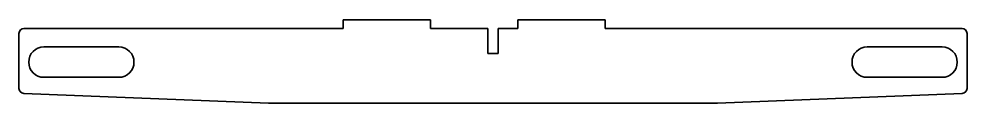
# Model space of a CAD drawing. Header units: millimetres. Extents: x 0 to 380, y 0 to 33.
import ezdxf

# ---------------------------------------------------------------- set-up
doc = ezdxf.new("R2010")
doc.units = ezdxf.units.MM
doc.layers.add('SIMUMAK Visible (ISO)', color=7, linetype='Continuous', lineweight=35)

# ---------------------------------------------------------------- blocks, each defined once
blk = doc.blocks.new('SIL-026-CIAS-01_Sheet_4_SIL-026-CIAS-01')
at = {"layer": 'SIMUMAK Visible (ISO)'}
for p, q in [((-60, 13.25), (-60, 16.75)), ((-60, 16.75), (-25, 16.75)), ((-25, 16.75), (-25, 13.25)), ((10, 13.25), (10, 16.75)), ((10, 16.75), (45, 16.75)), ((45, 16.75), (45, 13.25)), ((-60, 13.25), (-188, 13.25)), ((-2.1, 13.25), (-25, 13.25)), ((-2.1, 3.15), (-2.1, 13.25)), ((10, 13.25), (2.1, 13.25)), ((2.1, 13.25), (2.1, 3.15)), ((188, 13.25), (45, 13.25)), ((-190, 11.25), (-190, -10.83)), ((190, -10.83), (190, 11.25)), ((-180, 5.85), (-150, 5.85)), ((150, 5.85), (180, 5.85)), ((2.1, 3.15), (-2.1, 3.15)), ((-150, -6.35), (-180, -6.35)), ((180, -6.35), (150, -6.35)), ((-188.08, -12.83), (-90, -16.75)), ((90, -16.75), (188.08, -12.83)), ((-90, -16.75), (90, -16.75))]:
    blk.add_line(p, q, dxfattribs=at)
at = {"layer": 'SIMUMAK Visible (ISO)', "extrusion": (0, 0, -1)}
for centre, radius, start, end in [((188, 11.25), 2, 360, 90), ((-188, 11.25), 2, 90, 180), ((180, -0.25), 6.1, 270, 90), ((150, -0.25), 6.1, 90, 270), ((-150, -0.25), 6.1, 270, 90), ((-180, -0.25), 6.1, 90, 270), ((188, -10.83), 2, 272.2906, 0), ((-188, -10.83), 2, 180, 267.7094)]:
    blk.add_arc(centre, radius, start, end, dxfattribs=at)

msp = doc.modelspace()

# ---------------------------------------------------------------- block references
msp.add_blockref('SIL-026-CIAS-01_Sheet_4_SIL-026-CIAS-01', (190, 16.75))

doc.saveas('drawing.dxf')
